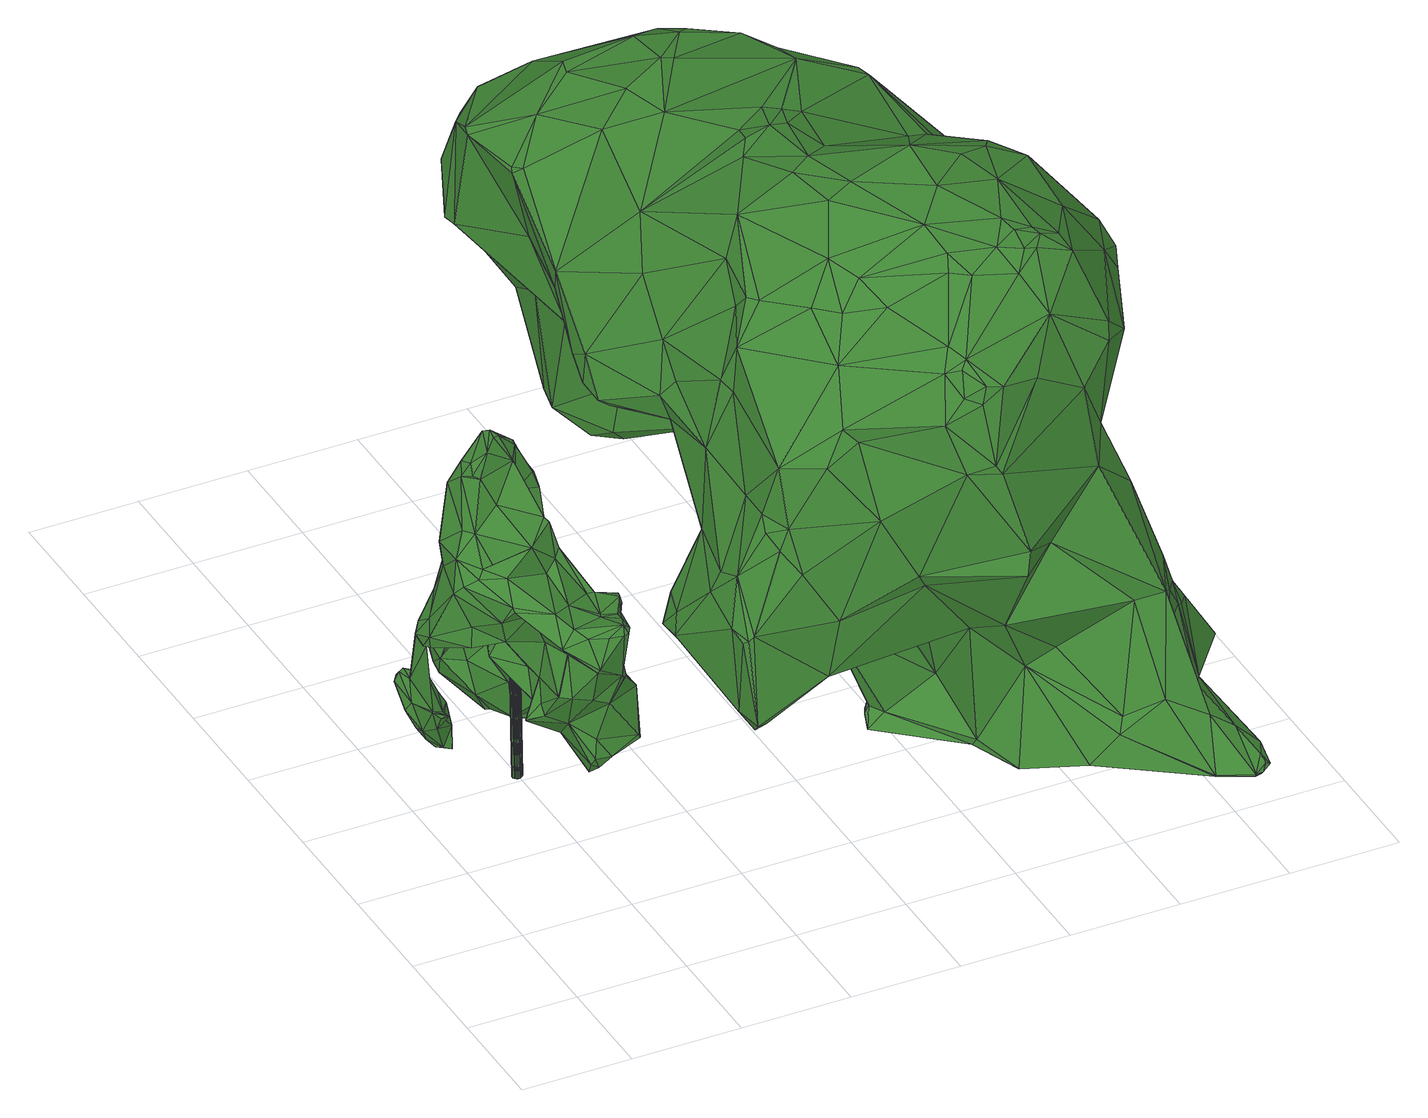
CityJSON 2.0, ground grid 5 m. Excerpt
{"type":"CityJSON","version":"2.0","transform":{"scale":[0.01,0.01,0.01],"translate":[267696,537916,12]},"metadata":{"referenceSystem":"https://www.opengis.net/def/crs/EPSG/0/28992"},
"CityObjects":{
"tree1":{"type":"SolitaryVegetationObject","attributes":{"gtid":197,"crown_width_m":9.09,"crown_median_z":20.3,"crown_r50_m":0.404,"crown_porosity":0.882,"trunk_H_m":7.16,"trunk_DBH_m":0.45,"trunk_radius_m":0.225,"trunk_base_height_m":13.14,"original_gtid":"197"},"geometry":[{"type":"Solid","lod":"3","boundaries":[[[[0,1,2]],[[3,4,0]],[[5,6,7]],[[8,9,10]],[[11,12,13]],[[14,15,16]],[[17,18,19]],[[20,21,22]],[[23,0,4]],[[24,25,26]],[[27,28,29]],[[30,31,32]],[[33,34,35]],[[36,37,38]],[[39,29,28]],[[40,41,42]],[[43,44,45]],[[23,1,0]],[[46,47,48]],[[49,50,51]],[[2,1,52]],[[53,54,55]],[[45,56,43]],[[57,58,59]],[[60,61,62]],[[63,64,54]],[[27,65,66]],[[67,68,69]],[[70,71,72]],[[73,74,75]],[[10,36,8]],[[76,77,78]],[[79,80,81]],[[82,83,84]],[[85,86,87]],[[88,44,43]],[[49,51,89]],[[90,91,92]],[[93,94,95]],[[96,80,79]],[[28,97,98]],[[63,54,53]],[[51,6,89]],[[99,82,84]],[[7,100,5]],[[101,102,103]],[[104,26,105]],[[48,106,55]],[[107,106,48]],[[108,109,46]],[[73,40,74]],[[110,77,111]],[[112,100,7]],[[113,45,114]],[[98,115,99]],[[116,104,105]],[[23,4,117]],[[118,24,26]],[[119,50,120]],[[13,12,59]],[[104,116,121]],[[118,26,104]],[[26,25,105]],[[100,122,49]],[[99,84,98]],[[98,84,39]],[[98,39,28]],[[57,123,124]],[[125,126,117]],[[127,128,122]],[[127,122,129]],[[130,63,53]],[[104,121,131]],[[116,105,25]],[[132,133,70]],[[134,103,102]],[[135,136,68]],[[137,138,139]],[[140,32,31]],[[140,31,141]],[[142,66,65]],[[35,143,144]],[[145,8,146]],[[22,147,20]],[[148,83,82]],[[149,126,11]],[[93,150,94]],[[151,21,63]],[[38,37,152]],[[119,120,8]],[[153,123,52]],[[4,3,117]],[[58,30,13]],[[119,51,50]],[[149,154,117]],[[9,8,145]],[[9,145,155]],[[3,125,117]],[[130,156,63]],[[157,123,153]],[[157,124,123]],[[158,144,90]],[[159,104,160]],[[161,162,150]],[[163,145,127]],[[45,164,114]],[[45,44,164]],[[11,154,149]],[[125,12,126]],[[162,161,42]],[[128,50,49]],[[90,107,91]],[[92,110,76]],[[165,166,167]],[[117,126,149]],[[67,69,168]],[[0,2,3]],[[59,125,57]],[[2,57,125]],[[124,58,57]],[[59,58,13]],[[59,12,125]],[[2,125,3]],[[107,118,159]],[[129,100,112]],[[169,170,171]],[[124,30,58]],[[172,30,124]],[[142,173,174]],[[169,175,52]],[[29,39,134]],[[2,52,57]],[[85,176,177]],[[113,114,73]],[[74,40,178]],[[57,52,123]],[[101,21,65]],[[12,11,126]],[[117,154,23]],[[101,65,179]],[[148,87,180]],[[79,181,96]],[[11,77,154]],[[182,154,77]],[[182,77,110]],[[77,76,111]],[[110,111,76]],[[14,16,183]],[[13,30,32]],[[184,185,186]],[[187,186,185]],[[135,168,60]],[[153,52,175]],[[173,142,151]],[[152,36,187]],[[9,181,10]],[[79,10,181]],[[109,188,189]],[[85,177,86]],[[190,145,146]],[[127,191,163]],[[129,191,127]],[[5,89,6]],[[49,122,128]],[[135,60,192]],[[115,148,99]],[[14,114,15]],[[98,97,115]],[[112,193,194]],[[155,181,9]],[[39,84,195]],[[141,31,172]],[[39,195,134]],[[30,172,31]],[[107,90,118]],[[166,196,197]],[[34,33,78]],[[45,75,56]],[[74,56,75]],[[198,199,200]],[[108,198,200]],[[178,161,201]],[[75,45,113]],[[75,113,73]],[[202,133,203]],[[7,6,38]],[[204,81,80]],[[172,70,141]],[[96,133,17]],[[15,114,164]],[[10,81,36]],[[100,129,122]],[[44,88,164]],[[24,90,144]],[[205,206,139]],[[27,66,207]],[[20,208,21]],[[209,87,148]],[[24,206,25]],[[141,70,210]],[[209,138,137]],[[7,38,177]],[[118,90,24]],[[202,203,211]],[[22,21,101]],[[70,72,132]],[[212,213,214]],[[112,211,191]],[[191,211,163]],[[183,215,216]],[[169,217,175]],[[171,217,169]],[[162,42,41]],[[162,41,218]],[[38,180,177]],[[97,138,115]],[[119,36,51]],[[119,8,36]],[[25,173,116]],[[121,116,173]],[[51,36,6]],[[66,174,173]],[[131,156,160]],[[101,179,102]],[[183,216,14]],[[112,191,129]],[[219,175,217]],[[220,147,221]],[[29,102,179]],[[222,223,224]],[[74,178,56]],[[49,5,100]],[[89,5,49]],[[34,224,223]],[[196,225,197]],[[106,159,226]],[[106,226,130]],[[148,82,99]],[[108,46,55]],[[46,48,55]],[[182,23,154]],[[103,22,101]],[[50,128,190]],[[184,83,148]],[[33,35,158]],[[144,158,35]],[[211,112,194]],[[211,194,202]],[[167,227,165]],[[155,163,181]],[[155,145,163]],[[120,146,8]],[[190,146,120]],[[164,228,15]],[[222,196,218]],[[195,84,83]],[[219,217,171]],[[229,17,19]],[[20,147,230]],[[209,231,87]],[[85,232,176]],[[233,176,232]],[[184,234,103]],[[195,83,134]],[[164,88,228]],[[43,212,88]],[[78,33,235]],[[76,78,235]],[[198,236,199]],[[153,237,157]],[[87,192,85]],[[208,55,54]],[[208,108,55]],[[132,238,17]],[[239,238,132]],[[152,37,36]],[[7,240,112]],[[232,166,241]],[[16,15,215]],[[16,215,183]],[[124,157,71]],[[223,167,61]],[[103,83,184]],[[134,83,103]],[[222,224,242]],[[11,243,77]],[[244,165,218]],[[36,38,6]],[[136,137,68]],[[219,171,109]],[[222,165,227]],[[222,218,165]],[[226,156,130]],[[180,87,86]],[[184,186,234]],[[150,201,161]],[[132,17,133]],[[68,137,139]],[[28,27,207]],[[28,207,97]],[[92,235,158]],[[199,236,245]],[[109,246,219]],[[63,21,64]],[[21,208,64]],[[229,234,204]],[[234,221,22]],[[22,103,234]],[[152,187,185]],[[32,243,13]],[[78,243,32]],[[181,163,96]],[[96,211,203]],[[96,203,133]],[[40,42,178]],[[13,243,11]],[[225,247,197]],[[165,150,196]],[[200,109,108]],[[33,158,235]],[[172,71,70]],[[167,166,61]],[[56,201,248]],[[245,246,199]],[[171,170,249]],[[68,168,135]],[[67,168,68]],[[34,140,224]],[[132,72,71]],[[32,140,78]],[[34,78,140]],[[173,205,66]],[[173,206,205]],[[124,71,172]],[[207,138,97]],[[209,148,138]],[[109,249,188]],[[66,142,174]],[[68,139,69]],[[206,24,69]],[[131,173,151]],[[121,173,131]],[[206,69,139]],[[21,142,65]],[[21,151,142]],[[179,65,27]],[[179,27,29]],[[229,220,234]],[[25,206,173]],[[62,85,192]],[[62,192,60]],[[17,80,96]],[[95,228,214]],[[95,214,248]],[[234,220,221]],[[204,80,229]],[[17,229,80]],[[127,145,190]],[[127,190,128]],[[50,190,120]],[[54,64,208]],[[134,102,29]],[[201,56,178]],[[199,246,200]],[[19,18,250]],[[198,250,18]],[[34,251,35]],[[223,251,34]],[[214,213,248]],[[56,213,43]],[[218,196,150]],[[162,218,150]],[[252,232,247]],[[141,225,242]],[[115,138,148]],[[110,188,182]],[[189,188,110]],[[182,188,23]],[[188,249,23]],[[189,46,109]],[[104,159,118]],[[215,253,94]],[[215,15,253]],[[95,253,228]],[[233,232,252]],[[222,227,223]],[[167,223,227]],[[197,247,166]],[[180,184,148]],[[187,204,186]],[[180,185,184]],[[38,185,180]],[[152,185,38]],[[248,213,56]],[[228,253,15]],[[165,244,150]],[[94,150,244]],[[78,77,243]],[[139,138,205]],[[207,66,138]],[[205,138,66]],[[249,1,23]],[[160,156,226]],[[109,171,249]],[[202,210,133]],[[70,133,210]],[[237,219,254]],[[219,246,254]],[[48,47,107]],[[90,92,158]],[[92,76,235]],[[52,170,169]],[[52,1,170]],[[249,170,1]],[[224,140,141]],[[224,141,242]],[[223,61,251]],[[69,24,143]],[[94,216,215]],[[110,92,91]],[[79,81,10]],[[198,230,250]],[[7,177,240]],[[53,55,130]],[[196,222,225]],[[108,230,198]],[[208,230,108]],[[222,242,225]],[[214,228,212]],[[88,212,228]],[[42,161,178]],[[43,213,212]],[[20,230,208]],[[91,107,47]],[[91,47,110]],[[240,193,112]],[[95,248,93]],[[201,93,248]],[[163,211,96]],[[93,201,150]],[[187,36,81]],[[204,187,81]],[[180,86,177]],[[71,237,254]],[[71,254,245]],[[204,234,186]],[[114,255,73]],[[144,143,24]],[[193,240,256]],[[193,256,176]],[[252,247,210]],[[94,244,216]],[[136,231,137]],[[137,231,209]],[[200,246,109]],[[166,247,241]],[[232,241,247]],[[153,175,237]],[[219,237,175]],[[245,254,246]],[[196,166,165]],[[210,247,141]],[[198,239,236]],[[18,239,198]],[[245,236,239]],[[245,239,71]],[[132,71,239]],[[62,166,232]],[[85,62,232]],[[61,166,62]],[[230,147,220]],[[35,251,60]],[[61,60,251]],[[14,216,244]],[[210,202,252]],[[252,202,233]],[[141,247,225]],[[168,69,143]],[[168,143,60]],[[60,143,35]],[[244,218,255]],[[14,244,255]],[[114,14,255]],[[73,255,40]],[[218,41,255]],[[41,40,255]],[[135,231,136]],[[87,231,135]],[[87,135,192]],[[110,47,189]],[[46,189,47]],[[233,202,193]],[[176,233,193]],[[17,238,18]],[[230,220,250]],[[202,194,193]],[[239,18,238]],[[176,256,177]],[[240,177,256]],[[19,250,229]],[[220,229,250]],[[131,160,104]],[[106,107,159]],[[130,55,106]],[[221,147,22]],[[71,157,237]],[[95,94,253]],[[63,156,151]],[[131,151,156]],[[159,160,226]],[[257,258,259]],[[257,259,260]],[[260,259,261]],[[260,261,262]],[[259,258,263]],[[259,263,261]],[[261,263,264]],[[261,264,262]],[[263,258,265]],[[263,265,264]],[[264,265,266]],[[264,266,262]],[[265,258,267]],[[265,267,266]],[[266,267,268]],[[266,268,262]],[[267,258,269]],[[267,269,268]],[[268,269,270]],[[268,270,262]],[[269,258,271]],[[269,271,270]],[[270,271,272]],[[270,272,262]],[[271,258,273]],[[271,273,272]],[[272,273,274]],[[272,274,262]],[[273,258,275]],[[273,275,274]],[[274,275,276]],[[274,276,262]],[[275,258,277]],[[275,277,276]],[[276,277,278]],[[276,278,262]],[[277,258,279]],[[277,279,278]],[[278,279,280]],[[278,280,262]],[[279,258,281]],[[279,281,280]],[[280,281,282]],[[280,282,262]],[[281,258,283]],[[281,283,282]],[[282,283,284]],[[282,284,262]],[[283,258,285]],[[283,285,284]],[[284,285,286]],[[284,286,262]],[[285,258,287]],[[285,287,286]],[[286,287,288]],[[286,288,262]],[[287,258,289]],[[287,289,288]],[[288,289,290]],[[288,290,262]],[[289,258,291]],[[289,291,290]],[[290,291,292]],[[290,292,262]],[[291,258,293]],[[291,293,292]],[[292,293,294]],[[292,294,262]],[[293,258,295]],[[293,295,294]],[[294,295,296]],[[294,296,262]],[[295,258,297]],[[295,297,296]],[[296,297,298]],[[296,298,262]],[[297,258,299]],[[297,299,298]],[[298,299,300]],[[298,300,262]],[[299,258,301]],[[299,301,300]],[[300,301,302]],[[300,302,262]],[[301,258,303]],[[301,303,302]],[[302,303,304]],[[302,304,262]],[[303,258,305]],[[303,305,304]],[[304,305,306]],[[304,306,262]],[[305,258,257]],[[305,257,306]],[[306,257,260]],[[306,260,262]]]]}]},
"tree2":{"type":"SolitaryVegetationObject","attributes":{"gtid":18,"crown_width_m":28.69,"crown_median_z":25.5,"crown_r50_m":0.533,"crown_porosity":0.835,"trunk_H_m":12.69,"trunk_DBH_m":2.38,"trunk_radius_m":1.19,"trunk_base_height_m":12.81,"original_gtid":"18"},"geometry":[{"type":"Solid","lod":"3","boundaries":[[[[307,308,309]],[[310,311,312]],[[313,314,315]],[[316,317,318]],[[319,320,321]],[[322,323,324]],[[325,326,327]],[[328,329,330]],[[331,332,333]],[[334,320,335]],[[336,337,338]],[[339,340,341]],[[342,343,344]],[[307,345,308]],[[346,347,348]],[[349,350,351]],[[320,352,353]],[[354,355,356]],[[357,358,359]],[[321,320,353]],[[334,360,352]],[[321,353,352]],[[361,362,363]],[[335,320,319]],[[364,365,366]],[[334,352,320]],[[367,368,369]],[[370,371,372]],[[321,352,373]],[[374,375,376]],[[321,377,319]],[[378,379,380]],[[381,382,383]],[[381,383,384]],[[385,386,387]],[[388,331,333]],[[373,389,390]],[[333,391,388]],[[392,362,361]],[[393,394,395]],[[396,394,393]],[[380,397,398]],[[399,400,401]],[[386,388,391]],[[385,388,386]],[[328,402,403]],[[404,332,405]],[[331,405,332]],[[327,406,325]],[[388,385,331]],[[405,331,385]],[[392,361,407]],[[408,409,410]],[[411,362,392]],[[386,412,387]],[[413,363,362]],[[384,316,318]],[[414,415,410]],[[358,415,414]],[[416,417,418]],[[348,419,420]],[[421,325,422]],[[373,377,321]],[[390,377,373]],[[387,412,423]],[[424,425,426]],[[323,427,428]],[[429,430,431]],[[432,433,434]],[[435,433,432]],[[436,326,325]],[[402,437,403]],[[438,354,439]],[[327,326,440]],[[429,441,430]],[[442,324,443]],[[444,445,446]],[[354,447,439]],[[426,448,449]],[[450,451,400]],[[450,392,451]],[[358,452,415]],[[437,453,454]],[[455,314,313]],[[456,457,458]],[[459,460,461]],[[462,463,464]],[[454,463,465]],[[466,467,468]],[[322,324,442]],[[469,470,471]],[[472,473,474]],[[329,455,330]],[[329,454,314]],[[328,403,329]],[[437,475,476]],[[477,478,479]],[[480,455,481]],[[355,354,482]],[[335,431,430]],[[454,403,437]],[[329,403,454]],[[409,483,410]],[[452,358,357]],[[484,340,339]],[[380,398,378]],[[339,474,484]],[[485,486,342]],[[487,488,489]],[[485,367,486]],[[490,463,454]],[[363,491,482]],[[487,474,339]],[[492,493,310]],[[372,477,494]],[[411,495,362]],[[492,341,493]],[[496,426,497]],[[449,351,350]],[[311,310,340]],[[311,340,484]],[[482,407,361]],[[482,361,363]],[[491,418,464]],[[425,448,426]],[[390,494,377]],[[477,377,494]],[[498,499,364]],[[370,500,478]],[[501,350,349]],[[406,502,422]],[[503,412,504]],[[504,412,391]],[[505,349,425]],[[415,469,410]],[[434,433,506]],[[438,482,354]],[[340,310,493]],[[507,396,393]],[[505,473,460]],[[362,508,413]],[[454,465,314]],[[484,474,473]],[[509,510,471]],[[511,512,513]],[[514,515,420]],[[409,408,516]],[[405,517,404]],[[316,404,517]],[[501,349,505]],[[518,350,501]],[[519,520,427]],[[521,522,327]],[[390,523,494]],[[524,525,526]],[[317,525,524]],[[527,461,460]],[[355,528,380]],[[505,460,501]],[[529,530,531]],[[517,405,532]],[[517,532,441]],[[533,534,520]],[[345,535,536]],[[379,356,355]],[[490,454,453]],[[315,417,416]],[[413,416,363]],[[501,537,518]],[[538,539,540]],[[441,429,526]],[[354,356,447]],[[488,487,492]],[[493,341,340]],[[341,487,339]],[[341,492,487]],[[447,378,398]],[[541,542,309]],[[447,356,378]],[[378,356,379]],[[543,544,545]],[[421,546,325]],[[543,547,384]],[[398,439,447]],[[347,503,348]],[[323,436,546]],[[440,436,323]],[[487,489,474]],[[474,489,472]],[[533,548,549]],[[548,550,551]],[[552,498,553]],[[396,554,394]],[[536,308,345]],[[511,309,308]],[[351,448,425]],[[453,555,490]],[[349,351,425]],[[427,546,519]],[[421,519,546]],[[443,556,557]],[[351,449,448]],[[325,546,436]],[[515,558,420]],[[398,364,439]],[[541,375,389]],[[357,559,401]],[[560,401,559]],[[390,389,523]],[[404,561,332]],[[562,369,368]],[[562,563,369]],[[528,555,564]],[[453,564,555]],[[426,496,424]],[[459,368,367]],[[391,412,386]],[[461,368,459]],[[459,367,485]],[[498,565,566]],[[498,566,499]],[[460,567,527]],[[323,428,324]],[[333,568,391]],[[442,557,322]],[[556,322,557]],[[569,570,571]],[[432,540,572]],[[573,574,575]],[[573,575,479]],[[332,561,333]],[[333,561,576]],[[484,473,577]],[[578,438,366]],[[422,519,421]],[[520,502,579]],[[520,519,502]],[[325,406,422]],[[322,556,580]],[[502,406,581]],[[391,568,504]],[[576,568,333]],[[355,380,379]],[[335,582,334]],[[402,583,376]],[[410,510,336]],[[584,585,355]],[[427,534,586]],[[518,587,350]],[[588,367,589]],[[478,477,371]],[[314,455,329]],[[590,583,330]],[[591,481,592]],[[593,508,594]],[[478,500,458]],[[595,576,596]],[[576,595,597]],[[478,371,370]],[[500,598,599]],[[500,370,598]],[[372,371,477]],[[600,593,601]],[[363,416,418]],[[363,418,491]],[[602,603,599]],[[500,599,603]],[[458,500,603]],[[315,416,413]],[[604,530,605]],[[600,508,593]],[[600,413,508]],[[572,539,507]],[[362,495,508]],[[495,594,508]],[[462,464,418]],[[579,606,548]],[[502,606,579]],[[455,313,607]],[[607,313,315]],[[315,413,600]],[[600,607,315]],[[608,609,401]],[[418,417,462]],[[610,611,527]],[[465,462,417]],[[584,464,463]],[[491,464,584]],[[417,315,465]],[[395,394,312]],[[315,314,465]],[[612,598,374]],[[482,584,355]],[[463,462,465]],[[482,491,584]],[[446,397,444]],[[330,455,480]],[[419,348,503]],[[594,495,560]],[[347,613,423]],[[347,423,503]],[[410,336,408]],[[614,615,385]],[[307,466,345]],[[609,608,506]],[[594,559,593]],[[319,574,431]],[[376,511,513]],[[616,414,483]],[[617,445,550]],[[587,497,426]],[[586,428,427]],[[507,618,396]],[[560,559,594]],[[389,375,619]],[[389,619,523]],[[579,533,520]],[[579,548,533]],[[560,399,401]],[[620,366,365]],[[578,366,620]],[[590,621,583]],[[622,552,623]],[[335,319,431]],[[380,528,444]],[[528,564,444]],[[426,449,587]],[[494,624,372]],[[625,372,624]],[[376,375,309]],[[541,309,375]],[[449,350,587]],[[307,309,467]],[[441,532,430]],[[626,562,611]],[[562,626,563]],[[406,566,565]],[[580,556,530]],[[627,628,629]],[[497,587,630]],[[497,630,435]],[[539,538,618]],[[327,566,406]],[[564,631,444]],[[607,632,455]],[[376,309,511]],[[527,368,461]],[[562,368,527]],[[607,600,632]],[[601,632,600]],[[601,629,628]],[[444,397,380]],[[432,572,435]],[[569,571,537]],[[633,634,389]],[[635,636,533]],[[576,383,596]],[[453,631,564]],[[489,637,610]],[[605,558,515]],[[309,542,467]],[[485,342,569]],[[442,443,557]],[[638,530,604]],[[638,580,530]],[[336,510,597]],[[514,597,510]],[[452,357,639]],[[620,640,618]],[[618,538,620]],[[635,530,556]],[[532,615,614]],[[411,399,495]],[[317,543,318]],[[384,318,543]],[[527,567,610]],[[492,312,554]],[[359,358,414]],[[545,414,547]],[[545,359,414]],[[317,457,543]],[[545,547,543]],[[622,623,502]],[[606,502,623]],[[641,512,308]],[[405,385,615]],[[482,438,578]],[[482,578,407]],[[641,548,551]],[[548,641,549]],[[479,575,319]],[[348,420,642]],[[342,570,569]],[[344,570,342]],[[346,643,347]],[[633,643,542]],[[352,360,613]],[[633,352,613]],[[633,373,352]],[[485,569,459]],[[422,502,519]],[[527,611,562]],[[549,641,536]],[[307,467,466]],[[357,359,644]],[[627,645,632]],[[645,592,632]],[[591,592,645]],[[636,443,586]],[[586,534,636]],[[387,614,385]],[[316,384,383]],[[516,408,338]],[[545,646,644]],[[338,408,336]],[[438,439,366]],[[364,499,365]],[[445,475,647]],[[396,618,554]],[[345,466,535]],[[402,328,583]],[[316,517,317]],[[596,382,337]],[[469,471,410]],[[410,471,510]],[[334,582,648]],[[387,648,582]],[[414,410,483]],[[551,550,512]],[[551,512,641]],[[466,649,535]],[[312,394,554]],[[644,559,357]],[[310,312,492]],[[650,365,499]],[[651,650,499]],[[602,599,591]],[[632,592,455]],[[455,592,481]],[[481,591,652]],[[598,652,591]],[[598,591,599]],[[514,420,597]],[[515,509,653]],[[524,478,458]],[[654,572,393]],[[588,589,655]],[[638,656,580]],[[471,343,638]],[[653,657,515]],[[445,476,475]],[[657,653,604]],[[604,653,509]],[[657,604,605]],[[658,659,483]],[[547,483,659]],[[585,555,528]],[[434,506,608]],[[657,605,515]],[[573,524,526]],[[614,387,582]],[[644,359,545]],[[630,344,660]],[[502,581,622]],[[543,457,456]],[[661,458,457]],[[661,457,317]],[[374,624,619]],[[374,625,624]],[[526,525,441]],[[463,585,584]],[[593,559,646]],[[644,646,559]],[[603,602,456]],[[603,456,458]],[[533,636,534]],[[617,606,446]],[[432,434,538]],[[518,630,587]],[[432,538,662]],[[560,495,399]],[[614,582,335]],[[540,662,538]],[[554,618,663]],[[488,554,663]],[[488,492,554]],[[663,637,488]],[[420,558,642]],[[649,642,558]],[[626,664,651]],[[626,651,327]],[[570,630,571]],[[456,544,543]],[[456,602,544]],[[665,639,609]],[[646,544,666]],[[646,666,601]],[[646,545,544]],[[612,590,667]],[[612,667,598]],[[667,652,598]],[[666,544,668]],[[602,668,544]],[[566,651,499]],[[566,327,651]],[[337,382,516]],[[656,669,521]],[[664,650,651]],[[466,468,649]],[[605,649,558]],[[344,630,570]],[[630,518,571]],[[518,537,571]],[[439,364,366]],[[463,490,585]],[[523,619,624]],[[523,624,494]],[[670,319,575]],[[670,575,574]],[[503,423,412]],[[365,650,640]],[[504,419,503]],[[504,568,419]],[[613,643,633]],[[411,392,399]],[[616,483,547]],[[616,547,414]],[[515,510,509]],[[514,510,515]],[[671,590,612]],[[415,672,470]],[[665,672,415]],[[561,404,383]],[[316,383,404]],[[576,561,383]],[[399,450,400]],[[596,383,382]],[[467,643,346]],[[347,643,613]],[[542,643,467]],[[336,597,595]],[[343,342,673]],[[435,674,675]],[[629,666,591]],[[601,666,629]],[[395,424,654]],[[595,337,336]],[[658,483,409]],[[568,576,597]],[[521,322,580]],[[568,597,420]],[[419,568,420]],[[513,676,647]],[[534,427,520]],[[395,425,424]],[[395,505,425]],[[451,434,400]],[[538,434,451]],[[326,436,440]],[[635,556,636]],[[636,556,443]],[[625,370,372]],[[377,479,319]],[[598,370,625]],[[374,598,625]],[[656,673,669]],[[489,488,637]],[[617,446,445]],[[655,486,588]],[[655,589,521]],[[343,673,656]],[[638,343,656]],[[660,675,674]],[[663,677,637]],[[467,346,468]],[[460,537,501]],[[459,537,460]],[[460,473,567]],[[472,567,473]],[[472,610,567]],[[472,489,610]],[[346,642,468]],[[440,323,322]],[[541,634,542]],[[593,646,601]],[[569,537,459]],[[619,375,374]],[[377,477,479]],[[373,633,389]],[[585,490,555]],[[604,509,638]],[[663,618,678]],[[640,664,678]],[[395,311,577]],[[311,395,312]],[[348,642,346]],[[479,478,573]],[[573,478,524]],[[521,580,656]],[[486,367,588]],[[574,526,431]],[[429,431,526]],[[376,513,402]],[[640,650,664]],[[384,659,658]],[[430,614,335]],[[602,666,668]],[[591,666,602]],[[471,638,509]],[[344,675,660]],[[532,405,615]],[[480,481,652]],[[670,574,319]],[[601,628,632]],[[435,630,674]],[[397,679,398]],[[552,581,565]],[[406,565,581]],[[471,470,343]],[[536,535,531]],[[400,608,401]],[[365,640,620]],[[323,546,427]],[[573,526,574]],[[432,662,540]],[[434,608,400]],[[649,529,535]],[[605,529,649]],[[529,605,530]],[[513,647,402]],[[475,402,647]],[[476,444,631]],[[444,476,445]],[[528,355,585]],[[590,330,680]],[[458,661,524]],[[317,524,661]],[[402,475,437]],[[681,563,626]],[[360,334,648]],[[387,423,648]],[[613,648,423]],[[360,648,613]],[[446,623,552]],[[669,655,521]],[[669,673,655]],[[578,620,682]],[[578,682,407]],[[552,565,498]],[[415,470,469]],[[665,609,683]],[[683,609,433]],[[609,506,433]],[[635,533,549]],[[446,606,623]],[[484,577,311]],[[395,577,505]],[[473,505,577]],[[399,392,450]],[[330,583,328]],[[468,642,649]],[[486,673,342]],[[470,675,343]],[[344,343,675]],[[673,486,655]],[[627,591,645]],[[627,629,591]],[[627,632,628]],[[516,658,409]],[[684,664,611]],[[664,626,611]],[[338,337,516]],[[401,639,357]],[[610,637,611]],[[637,677,611]],[[611,677,684]],[[595,596,337]],[[683,672,665]],[[397,553,679]],[[437,631,453]],[[476,631,437]],[[389,634,541]],[[498,364,679]],[[407,682,392]],[[679,364,398]],[[446,553,397]],[[392,682,451]],[[446,552,553]],[[538,682,620]],[[451,682,538]],[[548,617,550]],[[498,679,553]],[[433,675,470]],[[433,435,675]],[[630,660,674]],[[667,590,680]],[[445,676,550]],[[641,308,536]],[[618,640,678]],[[535,529,531]],[[622,581,552]],[[549,531,635]],[[549,536,531]],[[441,525,517]],[[317,517,525]],[[626,327,522]],[[681,626,522]],[[563,522,521]],[[681,522,563]],[[521,589,369]],[[367,369,589]],[[440,322,521]],[[532,614,430]],[[612,374,671]],[[671,374,376]],[[521,369,563]],[[440,521,327]],[[671,621,590]],[[671,376,621]],[[376,583,621]],[[683,433,672]],[[424,572,654]],[[496,572,424]],[[539,572,540]],[[677,678,684]],[[663,678,677]],[[684,678,664]],[[470,672,433]],[[443,428,586]],[[443,324,428]],[[548,606,617]],[[635,531,530]],[[658,516,382]],[[658,382,381]],[[658,381,384]],[[542,634,633]],[[393,395,654]],[[384,547,659]],[[618,507,539]],[[308,512,511]],[[572,507,393]],[[497,435,572]],[[496,497,572]],[[415,639,665]],[[415,452,639]],[[609,639,401]],[[445,647,676]],[[513,512,676]],[[512,550,676]],[[667,680,652]],[[330,480,680]],[[480,652,680]],[[685,686,687]],[[685,687,688]],[[688,687,689]],[[688,689,690]],[[687,686,691]],[[687,691,689]],[[689,691,692]],[[689,692,690]],[[691,686,693]],[[691,693,692]],[[692,693,694]],[[692,694,690]],[[693,686,695]],[[693,695,694]],[[694,695,696]],[[694,696,690]],[[695,686,697]],[[695,697,696]],[[696,697,698]],[[696,698,690]],[[697,686,699]],[[697,699,698]],[[698,699,700]],[[698,700,690]],[[699,686,701]],[[699,701,700]],[[700,701,702]],[[700,702,690]],[[701,686,703]],[[701,703,702]],[[702,703,704]],[[702,704,690]],[[703,686,705]],[[703,705,704]],[[704,705,706]],[[704,706,690]],[[705,686,707]],[[705,707,706]],[[706,707,708]],[[706,708,690]],[[707,686,709]],[[707,709,708]],[[708,709,710]],[[708,710,690]],[[709,686,711]],[[709,711,710]],[[710,711,712]],[[710,712,690]],[[711,686,713]],[[711,713,712]],[[712,713,714]],[[712,714,690]],[[713,686,715]],[[713,715,714]],[[714,715,716]],[[714,716,690]],[[715,686,717]],[[715,717,716]],[[716,717,718]],[[716,718,690]],[[717,686,719]],[[717,719,718]],[[718,719,720]],[[718,720,690]],[[719,686,721]],[[719,721,720]],[[720,721,722]],[[720,722,690]],[[721,686,723]],[[721,723,722]],[[722,723,724]],[[722,724,690]],[[723,686,725]],[[723,725,724]],[[724,725,726]],[[724,726,690]],[[725,686,727]],[[725,727,726]],[[726,727,728]],[[726,728,690]],[[727,686,729]],[[727,729,728]],[[728,729,730]],[[728,730,690]],[[729,686,731]],[[729,731,730]],[[730,731,732]],[[730,732,690]],[[731,686,733]],[[731,733,732]],[[732,733,734]],[[732,734,690]],[[733,686,685]],[[733,685,734]],[[734,685,688]],[[734,688,690]]]]}]}
},
"vertices":[
[456,1624,1722],[537,1640,1643],[537,1657,1653],[429,1652,1738],[426,1609,1729],[486,1806,247],[503,1798,248],[416,1753,373],[599,1963,382],[630,1932,529],[642,1892,537],[274,1601,1588],[292,1637,1640],[253,1688,1512],[49,1414,604],[81,1437,500],[78,1391,579],[537,1662,832],[538,1615,910],[546,1585,833],[621,1247,868],[721,1122,836],[703,1244,721],[480,1543,1639],[426,982,1063],[549,884,984],[526,949,1104],[774,983,538],[668,1015,443],[783,988,518],[253,1702,1287],[237,1687,1159],[198,1649,1261],[171,1375,1210],[141,1405,1168],[283,1249,1074],[628,1742,374],[619,1551,311],[487,1562,358],[702,1066,427],[32,1730,570],[52,1725,613],[50,1745,590],[136,1556,336],[119,1527,344],[87,1548,379],[585,1333,1305],[554,1306,1278],[656,1224,1123],[471,2005,237],[513,2000,243],[578,1912,231],[620,1732,1493],[807,1239,1071],[800,1255,1049],[691,1222,1122],[172,1643,351],[470,1779,1592],[301,1718,1467],[384,1714,1640],[312,1274,960],[202,1365,907],[441,1455,967],[808,1205,1044],[756,1266,995],[814,1088,704],[630,961,749],[511,1076,954],[432,1027,799],[485,1054,978],[364,1851,1026],[464,1779,1182],[435,1856,1040],[20,1606,507],[77,1665,471],[71,1603,427],[260,1377,1271],[282,1490,1369],[192,1485,1274],[564,1882,645],[556,1741,613],[631,1754,530],[612,1156,353],[665,1216,429],[657,1119,356],[339,1479,753],[484,1441,621],[432,1269,640],[181,1499,333],[498,1821,236],[439,1076,1178],[506,1290,1229],[321,1276,1268],[172,1611,552],[115,1452,566],[187,1567,520],[505,1836,700],[592,1010,454],[621,1036,390],[594,1074,354],[350,1953,380],[808,1179,712],[787,1232,546],[784,1271,540],[681,941,1133],[612,927,1096],[650,1085,1109],[530,1135,1157],[563,1370,1142],[576,1426,1309],[426,1265,1393],[313,1366,1259],[326,1898,491],[49,1564,436],[50,1504,455],[580,1029,419],[677,921,1092],[359,1537,1717],[487,998,1136],[603,1930,236],[594,1989,266],[701,928,1091],[385,2029,372],[527,1780,1466],[462,1790,1369],[410,1683,1722],[303,1572,1660],[374,2070,480],[424,2039,383],[352,2014,397],[775,1160,1113],[721,960,1097],[487,1858,992],[403,1836,829],[746,1193,491],[449,1239,764],[421,1167,686],[420,1133,647],[517,1113,593],[478,996,796],[199,1616,1160],[186,1674,1020],[731,1014,823],[390,1192,1116],[309,1182,1159],[583,2006,486],[568,1997,428],[522,1301,729],[547,1242,459],[298,1544,1618],[138,1650,631],[724,1071,957],[629,1542,315],[590,1763,1454],[326,1532,1600],[592,1974,552],[756,1115,1072],[510,1800,1295],[306,1195,1176],[634,1049,1122],[713,1012,1112],[122,1729,539],[78,1740,616],[435,2005,638],[138,1495,355],[86,1544,843],[187,1480,953],[78,1489,871],[472,1238,931],[635,1664,1465],[627,1657,1467],[658,1657,1384],[299,1756,1173],[686,960,871],[714,994,830],[645,1715,1421],[416,1660,711],[467,1561,538],[115,1722,509],[821,1100,697],[557,1405,527],[552,1966,628],[387,1510,1469],[95,1377,596],[684,1378,511],[665,1511,398],[711,1553,515],[782,1626,456],[543,1388,1436],[556,1362,1424],[532,2003,406],[342,2060,501],[443,1333,762],[383,1832,628],[377,1861,618],[701,1095,414],[94,1576,854],[115,1569,925],[487,1462,1006],[618,1629,1138],[504,1570,1198],[162,1696,518],[326,1836,766],[359,1854,763],[648,1621,635],[552,954,792],[542,888,968],[600,1020,544],[736,1277,987],[360,1182,610],[355,1797,971],[404,1915,648],[183,1502,333],[176,1640,351],[200,1571,412],[112,1390,578],[97,1380,599],[651,1690,1395],[68,1660,618],[623,1675,1296],[510,1423,706],[624,1344,611],[62,1596,877],[63,1474,935],[103,1550,971],[95,1626,913],[715,1058,1106],[60,1520,866],[192,1526,428],[597,1602,687],[516,1351,955],[360,1185,614],[385,1613,868],[336,1747,776],[635,1389,604],[229,1352,1244],[637,1641,1078],[533,1776,1299],[529,1653,900],[592,1651,1044],[407,1819,504],[357,1624,1012],[90,1627,915],[249,1544,1363],[52,1418,606],[618,1658,1164],[609,1657,1202],[189,1671,1017],[190,1613,440],[530,1611,1440],[523,1550,842],[206,1370,1006],[351,1720,848],[121,1459,529],[609,1662,1201],[36,1579,556],[504,1776,611],[498,1495,115],[475,1495,114],[497,1501,115],[478,1484,831],[477,1490,831],[456,1484,830],[494,1507,115],[475,1495,831],[491,1511,115],[471,1500,831],[486,1515,115],[467,1503,830],[480,1517,114],[461,1506,830],[475,1517,114],[455,1506,830],[469,1517,114],[449,1505,830],[463,1514,114],[444,1503,830],[459,1511,114],[440,1500,830],[455,1506,114],[436,1495,830],[453,1501,113],[434,1489,829],[453,1495,113],[433,1484,829],[453,1489,113],[434,1478,829],[456,1483,113],[436,1472,829],[459,1479,113],[440,1468,829],[464,1475,113],[445,1464,829],[470,1473,113],[450,1462,830],[475,1473,114],[456,1461,830],[481,1473,114],[462,1462,830],[487,1476,114],[467,1465,830],[491,1479,114],[472,1468,830],[495,1484,114],[475,1473,830],[497,1490,114],[478,1478,830],
[1117,2272,1526],[1114,2150,1600],[1139,2472,1803],[3156,76,271],[3192,155,272],[3092,181,364],[2474,1442,2606],[2271,1258,2625],[2536,1237,2590],[2594,3227,1117],[2609,3207,1359],[2646,3182,1247],[1496,3568,1988],[1241,3658,1670],[1320,3544,2005],[1404,1311,682],[1150,1041,703],[1148,1132,703],[1138,621,685],[1211,695,632],[1470,643,820],[1822,1678,2569],[1974,1452,2616],[1918,1728,2592],[1919,3487,607],[2107,3438,636],[1969,3393,515],[1204,3647,1620],[1413,3722,1576],[2422,2500,576],[2633,2671,484],[2636,2628,491],[3135,24,211],[3190,57,222],[3138,19,220],[2194,1334,231],[2222,1487,770],[2362,1354,303],[1100,2147,1465],[1409,2849,1247],[1413,2932,1189],[1622,2835,877],[3265,942,224],[3252,989,230],[3315,1000,249],[1193,3491,1904],[1234,3529,1916],[2140,386,2202],[2016,482,2318],[2069,400,2219],[2986,1805,1437],[2905,1871,1349],[2917,1940,1383],[1111,3426,1498],[2771,694,2148],[2989,1169,2141],[2676,831,2442],[1973,388,1819],[2221,305,1416],[2113,344,1806],[1850,1050,194],[2173,743,208],[1926,1044,259],[2248,3004,2316],[2103,3205,2261],[2035,3136,2306],[1115,3249,2050],[1699,2602,2341],[1455,2678,2281],[1394,2210,2181],[1533,3469,2113],[1981,432,2165],[1992,471,2278],[1932,509,2256],[2640,2696,705],[2623,2744,572],[2435,3050,729],[2807,2816,1097],[1829,3665,847],[1571,3491,661],[1498,3555,953],[1704,3454,535],[1309,2985,2214],[1517,3164,2302],[1639,3392,519],[2915,841,1977],[3077,672,671],[3009,373,481],[3097,522,398],[2951,505,704],[1573,720,1959],[1897,436,2053],[3098,1295,1929],[2620,1185,1689],[2909,1608,1641],[1570,1676,2439],[1852,1410,2585],[2166,3401,724],[1959,3652,852],[1134,652,1113],[2737,619,2108],[2679,2486,548],[2687,2489,554],[2572,2158,727],[3099,1267,1958],[1489,3281,622],[2816,1204,2390],[2790,2013,1261],[2686,1907,1262],[2657,922,2478],[2540,929,2539],[2555,885,2528],[1605,2880,616],[1905,2617,713],[1097,675,1079],[1112,657,1093],[1449,3285,1117],[3224,905,522],[3381,940,266],[3236,965,484],[1027,1158,843],[1109,1139,731],[2053,3681,1491],[1985,3712,1482],[1954,3679,1565],[2896,831,1124],[2415,1220,1140],[2781,759,1306],[2764,1030,884],[1178,731,591],[1746,1201,2459],[2322,445,2157],[2087,352,1851],[1297,754,650],[2139,3622,1436],[1267,1342,706],[1114,1318,747],[1630,877,2166],[1357,1257,2105],[1293,745,1840],[2051,395,2137],[3332,996,260],[3296,1017,256],[2691,1128,1886],[2661,761,1512],[2907,1810,1366],[1818,1060,2428],[2128,1088,2580],[2305,1576,2620],[2607,2820,1902],[2545,2944,1886],[2556,3016,2036],[2242,944,173],[2612,761,166],[2265,767,176],[2455,921,2558],[2345,862,2540],[2451,823,2525],[2433,997,2575],[1239,2310,1362],[1173,2548,1669],[1339,2415,1314],[2284,1790,1000],[2387,1536,867],[2215,1779,916],[2992,190,192],[3014,440,182],[3053,184,187],[1495,1327,2251],[1626,1116,2303],[2011,3289,2236],[2173,3305,2159],[1992,3303,2139],[2037,1816,2551],[2434,1846,2460],[2452,593,2342],[2706,2347,792],[3139,145,203],[2064,1112,189],[1896,1169,209],[3101,13,213],[2951,77,224],[2951,82,216],[2150,922,2535],[2508,824,2511],[3103,10,223],[3162,45,243],[1839,3161,2330],[3148,1382,1983],[3174,960,548],[3130,1019,548],[1678,585,1559],[1834,547,1263],[2393,2963,2227],[2927,981,190],[1151,839,1292],[1442,3110,649],[1558,2986,550],[3030,595,184],[2521,1257,1578],[2977,550,844],[3134,1509,2039],[1894,1950,748],[2421,2217,776],[1323,2044,1998],[1290,1799,1834],[1501,1643,2263],[2119,2308,1044],[1792,2123,703],[2673,2666,477],[2125,3535,1142],[2905,1132,211],[1088,765,1098],[1109,1001,1130],[1683,1076,758],[1835,1017,997],[1499,3091,2301],[2267,3190,1833],[2168,3316,1411],[2089,3587,1542],[2271,509,201],[1980,574,2338],[1477,1824,1422],[1546,1570,1153],[1343,1811,1423],[2002,3582,1095],[1249,1359,1179],[1059,1207,916],[1173,2045,1391],[1098,2002,1465],[2675,1096,216],[2882,714,1311],[2968,590,989],[2942,707,1102],[1179,2846,2070],[1150,2890,2028],[2610,2795,1632],[2684,2306,1781],[2815,2267,1504],[1123,766,675],[2734,2654,1135],[1269,1365,1570],[1273,1695,1509],[1321,1329,1910],[1273,1641,1728],[1315,698,1561],[1479,674,1825],[2991,210,432],[2115,844,2493],[1314,1391,752],[1296,1367,716],[1666,2167,889],[2946,1695,1654],[3144,1398,1943],[2182,3260,543],[2182,720,245],[2141,1011,406],[1872,908,2358],[1357,653,1351],[1507,618,1098],[2563,428,207],[1672,2919,538],[2343,1264,224],[2354,1350,269],[2732,1181,229],[3109,791,704],[2077,3294,1724],[1963,3638,1575],[1939,3310,1749],[2145,3119,535],[3064,455,213],[2577,528,1977],[1152,990,1221],[1819,1350,966],[1281,707,1457],[1362,3675,1524],[1769,2023,2450],[2386,744,2470],[2197,789,2490],[1051,1318,798],[3105,1112,370],[1861,1098,236],[1880,1098,273],[1929,2099,2514],[2560,2459,2349],[2511,1833,2453],[3107,1564,2042],[3144,1475,1987],[2422,2751,594],[2420,2854,631],[1978,2653,751],[2288,2577,2440],[2549,2534,2343],[2769,1426,2517],[2888,1826,2256],[2591,2638,2206],[2579,2669,2218],[1807,1945,745],[1650,2082,876],[1275,1011,1548],[2617,1508,2562],[2570,1245,1616],[2537,1384,1595],[2524,370,225],[2357,625,611],[1988,2293,2465],[1109,3339,1517],[1656,3603,1200],[1905,3666,885],[2526,2512,1217],[1340,1255,1892],[2872,372,977],[1634,2817,2344],[2653,548,1556],[1828,2117,2470],[1251,778,1511],[1254,818,1579],[1863,2961,2340],[1914,2947,2330],[2124,666,847],[2679,1854,2312],[2862,1842,2263],[2712,1976,2163],[2735,1216,315],[1715,1006,2318],[2672,1596,2517],[1108,3213,2033],[1157,2907,2049],[1352,1502,1047],[1105,1353,916],[2645,335,360],[2022,1652,838],[2882,1790,1377],[2480,640,1176],[1229,1702,1635],[1677,2587,1037],[1290,3019,1596],[2980,1840,1449],[2549,1833,2426],[2891,1815,1887],[1465,1384,2240],[1178,3489,1456],[1625,2274,1029],[2201,285,1310],[1878,578,1184],[2119,2189,2467],[1821,1984,718],[3117,718,629],[1888,1123,287],[2129,1355,780],[1771,2057,721],[2661,2661,705],[2777,2740,1087],[2380,1019,477],[2516,2972,1888],[2912,797,1143],[2824,279,516],[2217,529,914],[2727,1828,1377],[2700,2096,1989],[2044,2219,2483],[2612,2323,1820],[1948,1120,325],[1897,3302,1740],[1859,2237,2427],[2292,1694,1066],[2098,1276,272],[2525,932,759],[2368,1474,839],[1459,1471,2148],[2673,368,423],[2775,466,905],[1629,689,1901],[1996,2076,2516],[2154,1277,837],[2705,632,1702],[2249,1615,1351],[2514,660,637],[2244,1795,83],[2125,1795,81],[2240,1826,83],[2222,1791,1352],[2218,1822,1352],[2103,1791,1350],[2228,1855,83],[2206,1851,1352],[2209,1879,83],[2187,1875,1352],[2184,1898,82],[2162,1894,1351],[2155,1910,82],[2133,1906,1351],[2125,1914,81],[2103,1910,1350],[2094,1910,81],[2072,1906,1350],[2065,1898,80],[2043,1894,1349],[2041,1879,80],[2019,1875,1349],[2022,1854,79],[2000,1850,1348],[2010,1825,79],[1988,1821,1348],[2006,1795,79],[1984,1791,1348],[2010,1764,79],[1988,1760,1348],[2022,1735,79],[2000,1731,1348],[2041,1711,79],[2019,1707,1348],[2066,1692,80],[2044,1688,1348],[2095,1680,80],[2073,1676,1349],[2125,1676,81],[2103,1672,1349],[2156,1680,81],[2134,1676,1350],[2185,1692,82],[2163,1688,1351],[2209,1711,82],[2187,1707,1351],[2228,1736,83],[2206,1732,1352],[2240,1765,83],[2218,1761,1352]
]}
